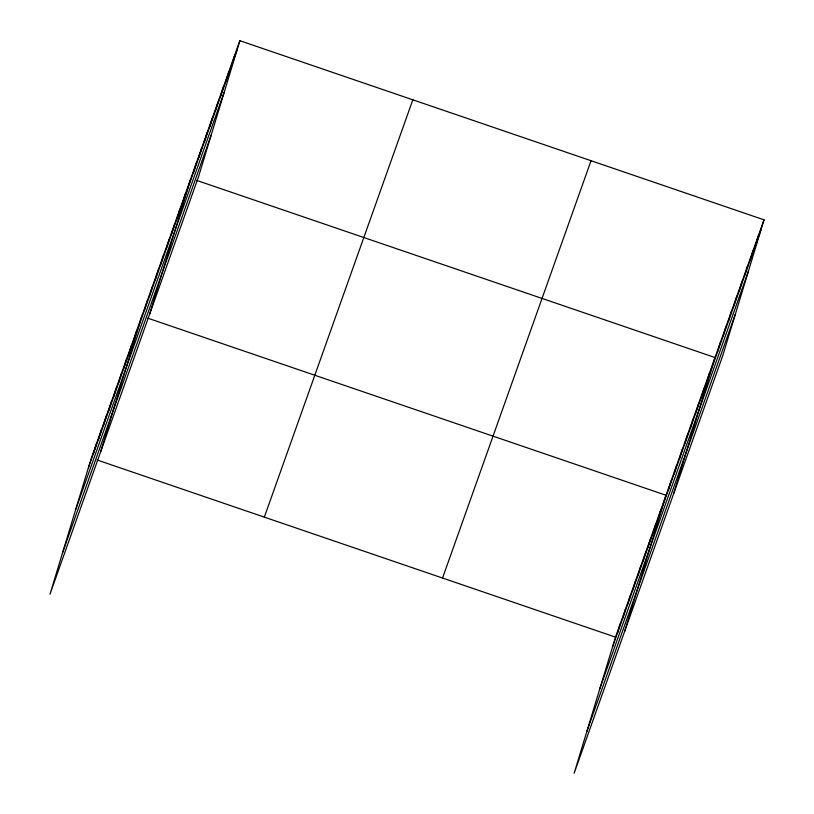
<?xml version="1.0" encoding="UTF-8"?>
<svg xmlns="http://www.w3.org/2000/svg" width="814" height="814" viewBox="0 0 814 814"><rect width="100%" height="100%" fill="white"/><g stroke="black" fill="none" stroke-linecap="round" stroke-linejoin="round"><path stroke-width="1.22" d="M93.468 453.5L96.408 443.834M98.514 439.306L101.455 429.639M103.571 425.122L106.502 415.455M108.618 410.928L111.549 401.261M113.665 396.744L116.606 387.077M118.712 382.549L121.652 372.883M123.769 368.366L126.699 358.699M128.816 354.171L131.746 344.505M133.862 339.987L136.803 330.321M100.478 452.289L141.85 316.127M144.353 310.49L147.293 300.834M149.807 295.187L152.737 285.531M155.25 279.894L158.181 270.228M160.694 264.591L163.624 254.924M166.137 249.288L169.078 239.621M171.581 233.984L174.522 224.318M177.025 218.681L179.965 209.015M182.468 203.378L185.409 193.722M149.491 314.57L190.852 178.419M193.366 172.782L196.296 163.115M198.809 157.478L201.74 147.812M204.253 142.175L207.194 132.509M209.697 126.872L212.637 117.206M215.14 111.569L218.081 101.903M220.594 96.266L223.524 86.61M226.038 80.962L228.968 71.306M231.481 65.669L234.412 56.003M239.865 40.7L198.494 176.852L49.99 594.169L91.351 458.017L239.865 40.7L764.01 219.831L722.649 355.983L574.135 773.3L615.506 637.148L764.01 219.831M617.623 632.62L620.553 622.954M622.669 618.437L625.6 608.77M627.716 604.242L630.657 594.576M632.763 590.058L635.703 580.392M637.82 575.864L640.75 566.198M642.867 561.68L645.797 552.014M647.913 547.486L650.854 537.82M652.96 533.302L655.901 523.636M658.017 519.108L660.948 509.442M624.633 631.41L665.994 495.258L147.609 318.101M668.508 489.621L671.438 479.955M673.951 474.318L676.892 464.652M679.395 459.015L682.336 449.348M684.839 443.711L687.779 434.045M690.292 428.408L693.223 418.752M695.736 413.115L698.666 403.449M701.18 397.812L704.11 388.146M706.623 382.509L709.564 372.843M673.636 493.691L715.007 357.539L196.622 180.382M717.51 351.902L720.451 342.236M722.954 336.599L725.895 326.933M728.408 321.296L731.338 311.64M733.852 306.003L736.782 296.337M739.295 290.7L742.226 281.034M744.739 275.397L747.679 265.73M750.182 260.093L753.123 250.427M755.626 244.79L758.567 235.124M88.421 467.684L236.925 50.366M75.733 509.422L224.247 92.104M62.668 552.431L211.172 135.114M264.326 517.134L412.83 99.807M442.541 578.032L591.045 160.714M612.566 646.815L761.08 229.487M599.887 688.552L748.392 271.235M586.823 731.562L735.327 314.235M97.12 459.991L615.506 637.148"/></g></svg>
